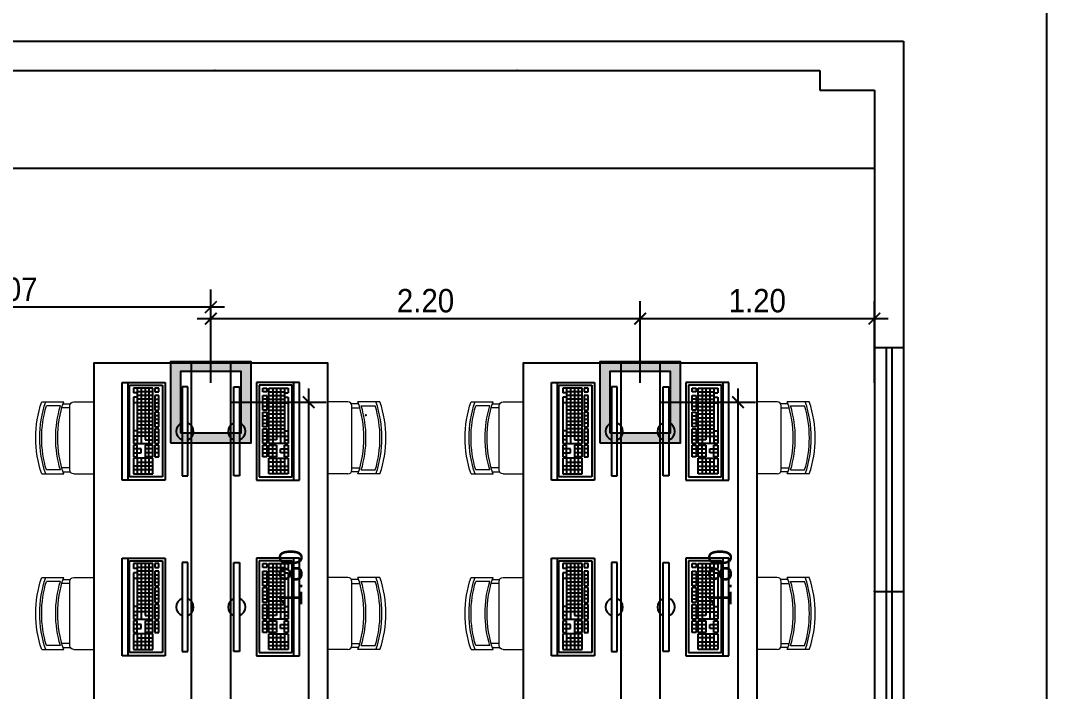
# Model space of a CAD drawing. Header units: millimetres. Extents: x 7034 to 7235, y -465 to -380.
# Drawn here: x 7139.93 to 7145.19, y -426.98 to -423.54 of the extents above; entities that cross this region are included whole.
import ezdxf

# ---------------------------------------------------------------- set-up
doc = ezdxf.new("R2010")
doc.units = ezdxf.units.MM
doc.header["$LTSCALE"] = 0.005
doc.linetypes.add('CONTINUO', pattern=[0])
doc.layers.get('0').update_dxf_attribs({"linetype": 'CONTINUO'})
doc.layers.get('DEFPOINTS').update_dxf_attribs({"linetype": 'CONTINUO', "lineweight": 15})
for name, color, linetype in [('- COTAS', 12, 'Continuous'), ('0-LUMINOTEC-TETO', 170, 'Continuous'), ('ARQ-PEITORIAL', 4, 'Continuous'), ('ARQ_ALVENARIA', 6, 'Continuous'), ('ARQ_ESQUADRIA', 5, 'Continuous')]:
    doc.layers.add(name, color=color, linetype=linetype)
doc.layers.add('0-LAYOUT', color=250, linetype='Continuous', lineweight=25)
doc.styles.add('ARQ', font='arial.ttf', dxfattribs={"width": 0.9})
doc.dimstyles.new('1-50', dxfattribs={"dimtxt": 0.12, "dimasz": 0.06, "dimexe": 0.09, "dimexo": 0.1, "dimgap": 0.03, "dimtad": 1, "dimzin": 0, "dimdsep": 46, "dimtxsty": 'ARQ', "dimblk": 'ARCHTICK', "dimcen": 0, "dimdle": 0.07, "dimclrd": 1, "dimclre": 1, "dimclrt": 7, "dimadec": 0, "dimazin": 0, "dimtm": 1e-09, "dimtfac": 1, "dimtofl": 0, "dimtmove": 2, "dimatfit": 3, "dimldrblk": 'ARCHTICK', "dimfxl": 1, "dimtolj": 1, "dimtzin": 0, "dimlwd": -1, "dimlwe": -1, "dimarcsym": 0})

# ---------------------------------------------------------------- blocks, each defined once
blk = doc.blocks.new('011239')
h = blk.add_hatch(color=256)
h.paths.add_polyline_path([(-20.6, 20.75), (-20.6, -20.75), (20.6, -20.75), (20.6, 20.75)])
h.paths.add_polyline_path([(15.6, 15.75), (15.6, -15.75), (-15.6, -15.75), (-15.6, 15.75)], flags=16)
for points in [[(-20.6, -20.75), (20.6, -20.75), (20.6, 20.75), (-20.6, 20.75)], [(-15.6, -15.75), (15.6, -15.75), (15.6, 15.75), (-15.6, 15.75)]]:
    blk.add_lwpolyline(points, close=True)
blk = doc.blocks.new('vafres')
at = {"lineweight": 13, "ltscale": 0.2}
for p, q in [((2157.847, 914.6481), (2157.847, 914.5352)), ((2158.2163, 914.6481), (2158.2163, 914.5352)), ((2157.8675, 914.5521), (2157.8675, 914.6239)), ((2158.1958, 914.5521), (2158.1958, 914.6239)), ((2157.8573, 914.5386), (2157.8573, 914.5017)), ((2157.8778, 914.5044), (2157.8778, 914.5455)), ((2158.1856, 914.5044), (2158.1856, 914.5448)), ((2158.2061, 914.5386), (2158.2061, 914.5017)), ((2157.847, 914.4839), (2157.847, 914.3813)), ((2158.1958, 914.5044), (2157.8675, 914.5044)), ((2158.2163, 914.4839), (2158.2163, 914.3813))]:
    blk.add_line(p, q, dxfattribs=at)
for centre, radius, start, end in [((2158.0317, 914.1094), 0.5694, 71.0753, 108.9246), ((2158.0317, 914.0889), 0.5694, 71.0753, 108.9246), ((2158.0317, 914.0787), 0.5694, 73.2016, 106.7984), ((2158.0317, 914.0787), 0.5694, 73.2016, 106.7984), ((2158.0317, 913.9966), 0.5694, 71.0753, 108.9246), ((2158.0317, 914.0069), 0.5694, 73.2016, 106.7984), ((2157.8675, 914.4839), 0.0205, 90, 180), ((2158.1958, 914.4839), 0.0205, 360, 90)]:
    blk.add_arc(centre, radius, start, end, dxfattribs=at)
blk = doc.blocks.new('_ArchTick')
at = {"color": 0, "linetype": 'ByBlock', "const_width": 0.15}
blk.add_lwpolyline([(-0.5, -0.5), (0.5, 0.5)], dxfattribs=at)
blk = doc.blocks.new('*D251')
at = {"layer": '- COTAS', "color": 1, "transparency": 16777216}
for p, q in [((7141.4058, -427.3686), (7141.4058, -425.4286)), ((7141.0045, -425.4986), (7141.4958, -425.4986)), ((7141.0045, -427.2986), (7141.4958, -427.2986))]:
    blk.add_line(p, q, dxfattribs=at)
at = {"layer": 'DEFPOINTS', "color": 0, "transparency": 16777216}
for p in [(7140.9045, -425.4986), (7141.4058, -425.4986), (7140.9045, -427.2986)]:
    blk.add_point(p, dxfattribs=at)
at = {"layer": '- COTAS', "color": 1, "transparency": 16777216, "xscale": 0.06, "yscale": 0.06, "zscale": 0.06}
for p, rotation in [((7141.4058, -425.4986), 90), ((7141.4058, -427.2986), 270)]:
    blk.add_blockref('_ArchTick', p, dxfattribs=dict(at, rotation=rotation))
at = {"layer": '- COTAS', "color": 7, "transparency": 16777216, "insert": (7141.3146, -426.3986), "char_height": 0.12, "attachment_point": 5, "rotation": 90, "style": 'ARQ'}
blk.add_mtext('\\A1;1.80', dxfattribs=at)
blk = doc.blocks.new('*D253')
at = {"layer": '- COTAS', "color": 1, "transparency": 16777216}
for p, q in [((7143.6058, -427.3686), (7143.6058, -425.4286)), ((7143.2045, -425.4986), (7143.6958, -425.4986)), ((7143.2045, -427.2986), (7143.6958, -427.2986))]:
    blk.add_line(p, q, dxfattribs=at)
at = {"layer": 'DEFPOINTS', "color": 0, "transparency": 16777216}
for p in [(7143.1045, -425.4986), (7143.6058, -425.4986), (7143.1045, -427.2986)]:
    blk.add_point(p, dxfattribs=at)
at = {"layer": '- COTAS', "color": 1, "transparency": 16777216, "xscale": 0.06, "yscale": 0.06, "zscale": 0.06}
for p, rotation in [((7143.6058, -425.4986), 90), ((7143.6058, -427.2986), 270)]:
    blk.add_blockref('_ArchTick', p, dxfattribs=dict(at, rotation=rotation))
at = {"layer": '- COTAS', "color": 7, "transparency": 16777216, "insert": (7143.5146, -426.3986), "char_height": 0.12, "attachment_point": 5, "rotation": 90, "style": 'ARQ'}
blk.add_mtext('\\A1;1.80', dxfattribs=at)
blk = doc.blocks.new('*D254')
at = {"layer": '- COTAS', "color": 1, "transparency": 16777216}
for p, q in [((7138.8345, -425.34), (7138.8345, -424.9215)), ((7140.9045, -425.3986), (7140.9045, -424.9215)), ((7140.9745, -425.0115), (7138.7645, -425.0115))]:
    blk.add_line(p, q, dxfattribs=at)
at = {"layer": 'DEFPOINTS', "color": 0, "transparency": 16777216}
for p in [(7138.8345, -425.0115), (7138.8345, -425.44), (7140.9045, -425.4986)]:
    blk.add_point(p, dxfattribs=at)
at = {"layer": '- COTAS', "color": 1, "transparency": 16777216, "xscale": 0.06, "yscale": 0.06, "zscale": 0.06, "rotation": 180}
blk.add_blockref('_ArchTick', (7138.8345, -425.0115), dxfattribs=at)
at = {"layer": '- COTAS', "color": 1, "transparency": 16777216, "xscale": 0.06, "yscale": 0.06, "zscale": 0.06}
blk.add_blockref('_ArchTick', (7140.9045, -425.0115), dxfattribs=at)
at = {"layer": '- COTAS', "color": 7, "transparency": 16777216, "insert": (7139.8695, -424.9202), "char_height": 0.12, "attachment_point": 5, "style": 'ARQ'}
blk.add_mtext('\\A1;2.07', dxfattribs=at)
blk = doc.blocks.new('*D255')
at = {"layer": '- COTAS', "color": 1, "transparency": 16777216}
for p, q in [((7140.9045, -425.3986), (7140.9045, -424.9801)), ((7143.1045, -425.3986), (7143.1045, -424.9801)), ((7140.8345, -425.0701), (7143.1745, -425.0701))]:
    blk.add_line(p, q, dxfattribs=at)
at = {"layer": 'DEFPOINTS', "color": 0, "transparency": 16777216}
for p in [(7143.1045, -425.0701), (7140.9045, -425.4986), (7143.1045, -425.4986)]:
    blk.add_point(p, dxfattribs=at)
at = {"layer": '- COTAS', "color": 1, "transparency": 16777216, "xscale": 0.06, "yscale": 0.06, "zscale": 0.06, "rotation": 180}
blk.add_blockref('_ArchTick', (7140.9045, -425.0701), dxfattribs=at)
at = {"layer": '- COTAS', "color": 1, "transparency": 16777216, "xscale": 0.06, "yscale": 0.06, "zscale": 0.06}
blk.add_blockref('_ArchTick', (7143.1045, -425.0701), dxfattribs=at)
at = {"layer": '- COTAS', "color": 7, "transparency": 16777216, "insert": (7142.0045, -424.9788), "char_height": 0.12, "attachment_point": 5, "style": 'ARQ'}
blk.add_mtext('\\A1;2.20', dxfattribs=at)
blk = doc.blocks.new('*D256')
at = {"layer": '- COTAS', "color": 1, "transparency": 16777216}
for p, q in [((7143.1045, -425.3986), (7143.1045, -424.9801)), ((7144.3045, -425.3986), (7144.3045, -424.9801)), ((7143.0345, -425.0701), (7144.3745, -425.0701))]:
    blk.add_line(p, q, dxfattribs=at)
at = {"layer": 'DEFPOINTS', "color": 0, "transparency": 16777216}
for p in [(7144.3045, -425.0701), (7143.1045, -425.4986), (7144.3045, -425.4986)]:
    blk.add_point(p, dxfattribs=at)
at = {"layer": '- COTAS', "color": 1, "transparency": 16777216, "xscale": 0.06, "yscale": 0.06, "zscale": 0.06, "rotation": 180}
blk.add_blockref('_ArchTick', (7143.1045, -425.0701), dxfattribs=at)
at = {"layer": '- COTAS', "color": 1, "transparency": 16777216, "xscale": 0.06, "yscale": 0.06, "zscale": 0.06}
blk.add_blockref('_ArchTick', (7144.3045, -425.0701), dxfattribs=at)
at = {"layer": '- COTAS', "color": 7, "transparency": 16777216, "insert": (7143.7045, -424.9788), "char_height": 0.12, "attachment_point": 5, "style": 'ARQ'}
blk.add_mtext('\\A1;1.20', dxfattribs=at)

msp = doc.modelspace()

# ---------------------------------------------------------------- linework, layer by layer
at = {"layer": '- COTAS'}
for p in [(7140.9245, -423.7986), (7142.4745, -423.7986), (7141.6995, -425.5653)]:
    msp.add_point(p, dxfattribs=at)
msp.add_lwpolyline([(7145.1864, -421.1631), (7145.1864, -436.0131), (7124.1864, -436.0131), (7124.1864, -421.1631)], close=True)
at = {"layer": '0-LAYOUT'}
for p, q in [((7139.3745, -424.2986), (7144.3045, -424.2986)), ((7140.8045, -425.2986), (7140.8045, -429.0986)), ((7141.0045, -425.2986), (7141.0045, -429.0986)), ((7143.0045, -425.2986), (7143.0045, -429.0986)), ((7143.2045, -425.2986), (7143.2045, -429.0986)), ((7140.45, -425.898), (7140.45, -425.398)), ((7140.45, -425.398), (7140.48, -425.398)), ((7140.48, -425.398), (7140.67, -425.398)), ((7140.48, -425.898), (7140.48, -425.398)), ((7140.67, -425.398), (7140.67, -425.898)), ((7141.1389, -425.398), (7141.1389, -425.898)), ((7141.3289, -425.398), (7141.1389, -425.398)), ((7141.3289, -425.898), (7141.3289, -425.398)), ((7141.3589, -425.398), (7141.3289, -425.398)), ((7141.3589, -425.898), (7141.3589, -425.398)), ((7142.65, -425.898), (7142.65, -425.398)), ((7142.65, -425.398), (7142.68, -425.398)), ((7142.68, -425.398), (7142.87, -425.398)), ((7142.68, -425.898), (7142.68, -425.398)), ((7142.87, -425.398), (7142.87, -425.898)), ((7143.3389, -425.398), (7143.3389, -425.898)), ((7143.5289, -425.398), (7143.3389, -425.398)), ((7143.5289, -425.898), (7143.5289, -425.398)), ((7143.5589, -425.398), (7143.5289, -425.398)), ((7143.5589, -425.898), (7143.5589, -425.398)), ((7140.4874, -425.4107), (7140.6574, -425.4107)), ((7140.4874, -425.8807), (7140.4874, -425.4107)), ((7140.5074, -425.4257), (7140.5074, -425.4503)), ((7140.6074, -425.4257), (7140.5074, -425.4257)), ((7140.5274, -425.4503), (7140.5074, -425.4503)), ((7140.5274, -425.4257), (7140.5274, -425.7107)), ((7140.6074, -425.4447), (7140.5274, -425.4447)), ((7140.5474, -425.4257), (7140.5474, -425.7107)), ((7140.5674, -425.4257), (7140.5674, -425.6917)), ((7140.5874, -425.4257), (7140.5874, -425.7107)), ((7140.6074, -425.7107), (7140.6074, -425.4257)), ((7140.6174, -425.4257), (7140.6174, -425.4447)), ((7140.6374, -425.4257), (7140.6174, -425.4257)), ((7140.6174, -425.4447), (7140.6374, -425.4447)), ((7140.6374, -425.4447), (7140.6374, -425.4257)), ((7140.6574, -425.4107), (7140.6574, -425.8807)), ((7140.7572, -425.4204), (7140.7572, -425.8755)), ((7140.7872, -425.4204), (7140.7572, -425.4204)), ((7140.7872, -425.8755), (7140.7872, -425.4204)), ((7141.0217, -425.8755), (7141.0217, -425.4204)), ((7141.0217, -425.4204), (7141.0517, -425.4204)), ((7141.0517, -425.4204), (7141.0517, -425.8755)), ((7141.1515, -425.4107), (7141.1515, -425.8807)), ((7141.3215, -425.4107), (7141.1515, -425.4107)), ((7141.1715, -425.4447), (7141.1715, -425.4257)), ((7141.1715, -425.4257), (7141.1915, -425.4257)), ((7141.1915, -425.4447), (7141.1715, -425.4447)), ((7141.1915, -425.4257), (7141.1915, -425.4447)), ((7141.2015, -425.7107), (7141.2015, -425.4257)), ((7141.2015, -425.4257), (7141.3015, -425.4257)), ((7141.2015, -425.4447), (7141.2815, -425.4447)), ((7141.2215, -425.4257), (7141.2215, -425.7107)), ((7141.2415, -425.4257), (7141.2415, -425.6917)), ((7141.2615, -425.4257), (7141.2615, -425.7107)), ((7141.2815, -425.4257), (7141.2815, -425.7107)), ((7141.2815, -425.4503), (7141.3015, -425.4503)), ((7141.3015, -425.4257), (7141.3015, -425.4503)), ((7141.3215, -425.8807), (7141.3215, -425.4107)), ((7142.6874, -425.4107), (7142.8574, -425.4107)), ((7142.6874, -425.8807), (7142.6874, -425.4107)), ((7142.7074, -425.4257), (7142.7074, -425.4503)), ((7142.8074, -425.4257), (7142.7074, -425.4257)), ((7142.7274, -425.4503), (7142.7074, -425.4503)), ((7142.7274, -425.4257), (7142.7274, -425.7107)), ((7142.8074, -425.4447), (7142.7274, -425.4447)), ((7142.7474, -425.4257), (7142.7474, -425.7107)), ((7142.7674, -425.4257), (7142.7674, -425.6917)), ((7142.7874, -425.4257), (7142.7874, -425.7107)), ((7142.8074, -425.7107), (7142.8074, -425.4257)), ((7142.8174, -425.4257), (7142.8174, -425.4447)), ((7142.8374, -425.4257), (7142.8174, -425.4257)), ((7142.8174, -425.4447), (7142.8374, -425.4447)), ((7142.8374, -425.4447), (7142.8374, -425.4257)), ((7142.8574, -425.4107), (7142.8574, -425.8807)), ((7142.9572, -425.4204), (7142.9572, -425.8755)), ((7142.9872, -425.4204), (7142.9572, -425.4204)), ((7142.9872, -425.8755), (7142.9872, -425.4204)), ((7143.2217, -425.8755), (7143.2217, -425.4204)), ((7143.2217, -425.4204), (7143.2517, -425.4204)), ((7143.2517, -425.4204), (7143.2517, -425.8755)), ((7143.3515, -425.4107), (7143.3515, -425.8807)), ((7143.5215, -425.4107), (7143.3515, -425.4107)), ((7143.3715, -425.4447), (7143.3715, -425.4257)), ((7143.3715, -425.4257), (7143.3915, -425.4257)), ((7143.3915, -425.4447), (7143.3715, -425.4447)), ((7143.3915, -425.4257), (7143.3915, -425.4447)), ((7143.4015, -425.7107), (7143.4015, -425.4257)), ((7143.4015, -425.4257), (7143.5015, -425.4257)), ((7143.4015, -425.4447), (7143.4815, -425.4447)), ((7143.4215, -425.4257), (7143.4215, -425.7107)), ((7143.4415, -425.4257), (7143.4415, -425.6917)), ((7143.4615, -425.4257), (7143.4615, -425.7107)), ((7143.4815, -425.4257), (7143.4815, -425.7107)), ((7143.4815, -425.4503), (7143.5015, -425.4503)), ((7143.5015, -425.4257), (7143.5015, -425.4503)), ((7143.5215, -425.8807), (7143.5215, -425.4107)), ((7140.5274, -425.4727), (7140.5074, -425.4727)), ((7140.5074, -425.4727), (7140.5074, -425.7107)), ((7140.6074, -425.5017), (7140.5074, -425.5017)), ((7140.6074, -425.4637), (7140.5274, -425.4637)), ((7140.6074, -425.4827), (7140.5274, -425.4827)), ((7140.6174, -425.4637), (7140.6174, -425.5397)), ((7140.6374, -425.4637), (7140.6174, -425.4637)), ((7140.6174, -425.4827), (7140.6374, -425.4827)), ((7140.6174, -425.5017), (7140.6374, -425.5017)), ((7140.6374, -425.5397), (7140.6374, -425.4637)), ((7141.1715, -425.5397), (7141.1715, -425.4637)), ((7141.1715, -425.4637), (7141.1915, -425.4637)), ((7141.1915, -425.4827), (7141.1715, -425.4827)), ((7141.1915, -425.5017), (7141.1715, -425.5017)), ((7141.1915, -425.4637), (7141.1915, -425.5397)), ((7141.2015, -425.4637), (7141.2815, -425.4637)), ((7141.2015, -425.4827), (7141.2815, -425.4827)), ((7141.2015, -425.5017), (7141.3015, -425.5017)), ((7141.2815, -425.4727), (7141.3015, -425.4727)), ((7141.3015, -425.4727), (7141.3015, -425.7107)), ((7142.7274, -425.4727), (7142.7074, -425.4727)), ((7142.7074, -425.4727), (7142.7074, -425.7107)), ((7142.8074, -425.5017), (7142.7074, -425.5017)), ((7142.8074, -425.4637), (7142.7274, -425.4637)), ((7142.8074, -425.4827), (7142.7274, -425.4827)), ((7142.8174, -425.4637), (7142.8174, -425.5397)), ((7142.8374, -425.4637), (7142.8174, -425.4637)), ((7142.8174, -425.4827), (7142.8374, -425.4827)), ((7142.8174, -425.5017), (7142.8374, -425.5017)), ((7142.8374, -425.5397), (7142.8374, -425.4637)), ((7143.3715, -425.5397), (7143.3715, -425.4637)), ((7143.3715, -425.4637), (7143.3915, -425.4637)), ((7143.3915, -425.4827), (7143.3715, -425.4827)), ((7143.3915, -425.5017), (7143.3715, -425.5017)), ((7143.3915, -425.4637), (7143.3915, -425.5397)), ((7143.4015, -425.4637), (7143.4815, -425.4637)), ((7143.4015, -425.4827), (7143.4815, -425.4827)), ((7143.4015, -425.5017), (7143.5015, -425.5017)), ((7143.4815, -425.4727), (7143.5015, -425.4727)), ((7143.5015, -425.4727), (7143.5015, -425.7107)), ((7140.6074, -425.5207), (7140.5274, -425.5207)), ((7140.6074, -425.5397), (7140.5274, -425.5397)), ((7140.6074, -425.5587), (7140.5274, -425.5587)), ((7140.6174, -425.5207), (7140.6374, -425.5207)), ((7140.6174, -425.5397), (7140.6374, -425.5397)), ((7140.6174, -425.5488), (7140.6174, -425.6248)), ((7140.6374, -425.5488), (7140.6174, -425.5488)), ((7140.6374, -425.6248), (7140.6374, -425.5488)), ((7141.1915, -425.5207), (7141.1715, -425.5207)), ((7141.1915, -425.5397), (7141.1715, -425.5397)), ((7141.1715, -425.6248), (7141.1715, -425.5488)), ((7141.1715, -425.5488), (7141.1915, -425.5488)), ((7141.1915, -425.5488), (7141.1915, -425.6248)), ((7141.2015, -425.5207), (7141.2815, -425.5207)), ((7141.2015, -425.5397), (7141.2815, -425.5397)), ((7141.2015, -425.5587), (7141.2815, -425.5587)), ((7142.8074, -425.5207), (7142.7274, -425.5207)), ((7142.8074, -425.5397), (7142.7274, -425.5397)), ((7142.8074, -425.5587), (7142.7274, -425.5587)), ((7142.8174, -425.5207), (7142.8374, -425.5207)), ((7142.8174, -425.5397), (7142.8374, -425.5397)), ((7142.8174, -425.5488), (7142.8174, -425.6248)), ((7142.8374, -425.5488), (7142.8174, -425.5488)), ((7142.8374, -425.6248), (7142.8374, -425.5488)), ((7143.3915, -425.5207), (7143.3715, -425.5207)), ((7143.3915, -425.5397), (7143.3715, -425.5397)), ((7143.3715, -425.6248), (7143.3715, -425.5488)), ((7143.3715, -425.5488), (7143.3915, -425.5488)), ((7143.3915, -425.5488), (7143.3915, -425.6248)), ((7143.4015, -425.5207), (7143.4815, -425.5207)), ((7143.4015, -425.5397), (7143.4815, -425.5397)), ((7143.4015, -425.5587), (7143.4815, -425.5587)), ((7140.6074, -425.5777), (7140.5274, -425.5777)), ((7140.6074, -425.5967), (7140.5274, -425.5967)), ((7140.6074, -425.6157), (7140.5274, -425.6157)), ((7140.6374, -425.5678), (7140.6174, -425.5678)), ((7140.6374, -425.5868), (7140.6174, -425.5868)), ((7140.6374, -425.6058), (7140.6174, -425.6058)), ((7141.1715, -425.5678), (7141.1915, -425.5678)), ((7141.1715, -425.5868), (7141.1915, -425.5868)), ((7141.1715, -425.6058), (7141.1915, -425.6058)), ((7141.2015, -425.5777), (7141.2815, -425.5777)), ((7141.2015, -425.5967), (7141.2815, -425.5967)), ((7141.2015, -425.6157), (7141.2815, -425.6157)), ((7142.8074, -425.5777), (7142.7274, -425.5777)), ((7142.8074, -425.5967), (7142.7274, -425.5967)), ((7142.8074, -425.6157), (7142.7274, -425.6157)), ((7142.8374, -425.5678), (7142.8174, -425.5678)), ((7142.8374, -425.5868), (7142.8174, -425.5868)), ((7142.8374, -425.6058), (7142.8174, -425.6058)), ((7143.3715, -425.5678), (7143.3915, -425.5678)), ((7143.3715, -425.5868), (7143.3915, -425.5868)), ((7143.3715, -425.6058), (7143.3915, -425.6058)), ((7143.4015, -425.5777), (7143.4815, -425.5777)), ((7143.4015, -425.5967), (7143.4815, -425.5967)), ((7143.4015, -425.6157), (7143.4815, -425.6157)), ((7140.5274, -425.6457), (7140.5074, -425.6457)), ((7140.6074, -425.6347), (7140.5274, -425.6347)), ((7140.6074, -425.6537), (7140.5274, -425.6537)), ((7140.6174, -425.6248), (7140.6374, -425.6248)), ((7140.6174, -425.6347), (7140.6174, -425.7107)), ((7140.6374, -425.6347), (7140.6174, -425.6347)), ((7140.6374, -425.6537), (7140.6174, -425.6537)), ((7140.6374, -425.7107), (7140.6374, -425.6347)), ((7141.1915, -425.6248), (7141.1715, -425.6248)), ((7141.1715, -425.7107), (7141.1715, -425.6347)), ((7141.1715, -425.6347), (7141.1915, -425.6347)), ((7141.1715, -425.6537), (7141.1915, -425.6537)), ((7141.1915, -425.6347), (7141.1915, -425.7107)), ((7141.2015, -425.6347), (7141.2815, -425.6347)), ((7141.2015, -425.6537), (7141.2815, -425.6537)), ((7141.2815, -425.6457), (7141.3015, -425.6457)), ((7142.7274, -425.6457), (7142.7074, -425.6457)), ((7142.8074, -425.6347), (7142.7274, -425.6347)), ((7142.8074, -425.6537), (7142.7274, -425.6537)), ((7142.8174, -425.6248), (7142.8374, -425.6248)), ((7142.8174, -425.6347), (7142.8174, -425.7107)), ((7142.8374, -425.6347), (7142.8174, -425.6347)), ((7142.8374, -425.6537), (7142.8174, -425.6537)), ((7142.8374, -425.7107), (7142.8374, -425.6347)), ((7143.3915, -425.6248), (7143.3715, -425.6248)), ((7143.3715, -425.7107), (7143.3715, -425.6347)), ((7143.3715, -425.6347), (7143.3915, -425.6347)), ((7143.3715, -425.6537), (7143.3915, -425.6537)), ((7143.3915, -425.6347), (7143.3915, -425.7107)), ((7143.4015, -425.6347), (7143.4815, -425.6347)), ((7143.4015, -425.6537), (7143.4815, -425.6537)), ((7143.4815, -425.6457), (7143.5015, -425.6457)), ((7140.6074, -425.6727), (7140.5074, -425.6727)), ((7140.5274, -425.6917), (7140.5074, -425.6917)), ((7140.5074, -425.7107), (7140.6074, -425.7107)), ((7140.5074, -425.7182), (7140.5074, -425.7782)), ((7140.5274, -425.7182), (7140.5074, -425.7182)), ((7140.5274, -425.7782), (7140.5274, -425.7182)), ((7140.5674, -425.6917), (7140.6074, -425.6917)), ((7140.5674, -425.7182), (7140.5674, -425.7782)), ((7140.6074, -425.7182), (7140.5674, -425.7182)), ((7140.5874, -425.7782), (7140.5874, -425.7182)), ((7140.6074, -425.7782), (7140.6074, -425.7182)), ((7140.6174, -425.6727), (7140.6374, -425.6727)), ((7140.6174, -425.6917), (7140.6374, -425.6917)), ((7140.6174, -425.7107), (7140.6374, -425.7107)), ((7140.6174, -425.7182), (7140.6174, -425.7782)), ((7140.6374, -425.7182), (7140.6174, -425.7182)), ((7140.6374, -425.7782), (7140.6374, -425.7182)), ((7141.1915, -425.6727), (7141.1715, -425.6727)), ((7141.1915, -425.6917), (7141.1715, -425.6917)), ((7141.1915, -425.7107), (7141.1715, -425.7107)), ((7141.1715, -425.7782), (7141.1715, -425.7182)), ((7141.1715, -425.7182), (7141.1915, -425.7182)), ((7141.1915, -425.7182), (7141.1915, -425.7782)), ((7141.2015, -425.6727), (7141.3015, -425.6727)), ((7141.2415, -425.6917), (7141.2015, -425.6917)), ((7141.3015, -425.7107), (7141.2015, -425.7107)), ((7141.2015, -425.7782), (7141.2015, -425.7182)), ((7141.2015, -425.7182), (7141.2415, -425.7182)), ((7141.2215, -425.7782), (7141.2215, -425.7182)), ((7141.2415, -425.7182), (7141.2415, -425.7782)), ((7141.2815, -425.6917), (7141.3015, -425.6917)), ((7141.2815, -425.7182), (7141.3015, -425.7182)), ((7141.2815, -425.7782), (7141.2815, -425.7182)), ((7141.3015, -425.7182), (7141.3015, -425.7782)), ((7142.8074, -425.6727), (7142.7074, -425.6727)), ((7142.7274, -425.6917), (7142.7074, -425.6917)), ((7142.7074, -425.7107), (7142.8074, -425.7107)), ((7142.7074, -425.7182), (7142.7074, -425.7782)), ((7142.7274, -425.7182), (7142.7074, -425.7182)), ((7142.7274, -425.7782), (7142.7274, -425.7182)), ((7142.7674, -425.6917), (7142.8074, -425.6917)), ((7142.7674, -425.7182), (7142.7674, -425.7782)), ((7142.8074, -425.7182), (7142.7674, -425.7182)), ((7142.7874, -425.7782), (7142.7874, -425.7182)), ((7142.8074, -425.7782), (7142.8074, -425.7182)), ((7142.8174, -425.6727), (7142.8374, -425.6727)), ((7142.8174, -425.6917), (7142.8374, -425.6917)), ((7142.8174, -425.7107), (7142.8374, -425.7107)), ((7142.8174, -425.7182), (7142.8174, -425.7782)), ((7142.8374, -425.7182), (7142.8174, -425.7182)), ((7142.8374, -425.7782), (7142.8374, -425.7182)), ((7143.3915, -425.6727), (7143.3715, -425.6727)), ((7143.3915, -425.6917), (7143.3715, -425.6917)), ((7143.3915, -425.7107), (7143.3715, -425.7107)), ((7143.3715, -425.7782), (7143.3715, -425.7182)), ((7143.3715, -425.7182), (7143.3915, -425.7182)), ((7143.3915, -425.7182), (7143.3915, -425.7782)), ((7143.4015, -425.6727), (7143.5015, -425.6727)), ((7143.4415, -425.6917), (7143.4015, -425.6917)), ((7143.5015, -425.7107), (7143.4015, -425.7107)), ((7143.4015, -425.7782), (7143.4015, -425.7182)), ((7143.4015, -425.7182), (7143.4415, -425.7182)), ((7143.4215, -425.7782), (7143.4215, -425.7182)), ((7143.4415, -425.7182), (7143.4415, -425.7782)), ((7143.4815, -425.6917), (7143.5015, -425.6917)), ((7143.4815, -425.7182), (7143.5015, -425.7182)), ((7143.4815, -425.7782), (7143.4815, -425.7182)), ((7143.5015, -425.7182), (7143.5015, -425.7782)), ((7140.5474, -425.7382), (7140.5074, -425.7382)), ((7140.5074, -425.7582), (7140.5474, -425.7582)), ((7140.5474, -425.7582), (7140.5474, -425.7382)), ((7140.6074, -425.7382), (7140.5674, -425.7382)), ((7140.6074, -425.7582), (7140.5674, -425.7582)), ((7140.6374, -425.7382), (7140.6174, -425.7382)), ((7140.6374, -425.7582), (7140.6174, -425.7582)), ((7141.1715, -425.7382), (7141.1915, -425.7382)), ((7141.1715, -425.7582), (7141.1915, -425.7582)), ((7141.2015, -425.7382), (7141.2415, -425.7382)), ((7141.2015, -425.7582), (7141.2415, -425.7582)), ((7141.2615, -425.7582), (7141.2615, -425.7382)), ((7141.2615, -425.7382), (7141.3015, -425.7382)), ((7141.3015, -425.7582), (7141.2615, -425.7582)), ((7142.7474, -425.7382), (7142.7074, -425.7382)), ((7142.7074, -425.7582), (7142.7474, -425.7582)), ((7142.7474, -425.7582), (7142.7474, -425.7382)), ((7142.8074, -425.7382), (7142.7674, -425.7382)), ((7142.8074, -425.7582), (7142.7674, -425.7582)), ((7142.8374, -425.7382), (7142.8174, -425.7382)), ((7142.8374, -425.7582), (7142.8174, -425.7582)), ((7143.3715, -425.7382), (7143.3915, -425.7382)), ((7143.3715, -425.7582), (7143.3915, -425.7582)), ((7143.4015, -425.7382), (7143.4415, -425.7382)), ((7143.4015, -425.7582), (7143.4415, -425.7582)), ((7143.4615, -425.7582), (7143.4615, -425.7382)), ((7143.4615, -425.7382), (7143.5015, -425.7382)), ((7143.5015, -425.7582), (7143.4615, -425.7582)), ((7140.5074, -425.7782), (7140.5274, -425.7782)), ((7140.5074, -425.7857), (7140.5074, -425.8657)), ((7140.6074, -425.7857), (7140.5074, -425.7857)), ((7140.6074, -425.8257), (7140.5074, -425.8257)), ((7140.5274, -425.7857), (7140.5274, -425.8657)), ((7140.5274, -425.8057), (7140.6074, -425.8057)), ((7140.5474, -425.7857), (7140.5474, -425.8657)), ((7140.5674, -425.7782), (7140.6074, -425.7782)), ((7140.6074, -425.7782), (7140.5674, -425.7782)), ((7140.5674, -425.7857), (7140.5674, -425.8657)), ((7140.5874, -425.7857), (7140.5874, -425.8657)), ((7140.6074, -425.8657), (7140.6074, -425.7857)), ((7140.6174, -425.7782), (7140.6374, -425.7782)), ((7141.1915, -425.7782), (7141.1715, -425.7782)), ((7141.2415, -425.7782), (7141.2015, -425.7782)), ((7141.2015, -425.7782), (7141.2415, -425.7782)), ((7141.2015, -425.8657), (7141.2015, -425.7857)), ((7141.2015, -425.7857), (7141.3015, -425.7857)), ((7141.2815, -425.8057), (7141.2015, -425.8057)), ((7141.2015, -425.8257), (7141.3015, -425.8257)), ((7141.2215, -425.7857), (7141.2215, -425.8657)), ((7141.2415, -425.7857), (7141.2415, -425.8657)), ((7141.2615, -425.7857), (7141.2615, -425.8657)), ((7141.3015, -425.7782), (7141.2815, -425.7782)), ((7141.2815, -425.7857), (7141.2815, -425.8657)), ((7141.3015, -425.7857), (7141.3015, -425.8657)), ((7142.7074, -425.7782), (7142.7274, -425.7782)), ((7142.7074, -425.7857), (7142.7074, -425.8657)), ((7142.8074, -425.7857), (7142.7074, -425.7857)), ((7142.8074, -425.8257), (7142.7074, -425.8257)), ((7142.7274, -425.7857), (7142.7274, -425.8657)), ((7142.7274, -425.8057), (7142.8074, -425.8057)), ((7142.7474, -425.7857), (7142.7474, -425.8657)), ((7142.7674, -425.7782), (7142.8074, -425.7782)), ((7142.8074, -425.7782), (7142.7674, -425.7782)), ((7142.7674, -425.7857), (7142.7674, -425.8657)), ((7142.7874, -425.7857), (7142.7874, -425.8657)), ((7142.8074, -425.8657), (7142.8074, -425.7857)), ((7142.8174, -425.7782), (7142.8374, -425.7782)), ((7143.3915, -425.7782), (7143.3715, -425.7782)), ((7143.4415, -425.7782), (7143.4015, -425.7782)), ((7143.4015, -425.7782), (7143.4415, -425.7782)), ((7143.4015, -425.8657), (7143.4015, -425.7857)), ((7143.4015, -425.7857), (7143.5015, -425.7857)), ((7143.4815, -425.8057), (7143.4015, -425.8057)), ((7143.4015, -425.8257), (7143.5015, -425.8257)), ((7143.4215, -425.7857), (7143.4215, -425.8657)), ((7143.4415, -425.7857), (7143.4415, -425.8657)), ((7143.4615, -425.7857), (7143.4615, -425.8657)), ((7143.5015, -425.7782), (7143.4815, -425.7782)), ((7143.4815, -425.7857), (7143.4815, -425.8657)), ((7143.5015, -425.7857), (7143.5015, -425.8657)), ((7140.6074, -425.8457), (7140.5074, -425.8457)), ((7140.5074, -425.8657), (7140.6074, -425.8657)), ((7140.7572, -425.8755), (7140.7872, -425.8755)), ((7141.0517, -425.8755), (7141.0217, -425.8755)), ((7141.2015, -425.8457), (7141.3015, -425.8457)), ((7141.3015, -425.8657), (7141.2015, -425.8657)), ((7142.8074, -425.8457), (7142.7074, -425.8457)), ((7142.7074, -425.8657), (7142.8074, -425.8657)), ((7142.9572, -425.8755), (7142.9872, -425.8755)), ((7143.2517, -425.8755), (7143.2217, -425.8755)), ((7143.4015, -425.8457), (7143.5015, -425.8457)), ((7143.5015, -425.8657), (7143.4015, -425.8657)), ((7140.48, -425.898), (7140.45, -425.898)), ((7140.67, -425.898), (7140.48, -425.898)), ((7140.6574, -425.8807), (7140.4874, -425.8807)), ((7141.1389, -425.898), (7141.3289, -425.898)), ((7141.1515, -425.8807), (7141.3215, -425.8807)), ((7141.3289, -425.898), (7141.3589, -425.898)), ((7142.68, -425.898), (7142.65, -425.898)), ((7142.87, -425.898), (7142.68, -425.898)), ((7142.8574, -425.8807), (7142.6874, -425.8807)), ((7143.3389, -425.898), (7143.5289, -425.898)), ((7143.3515, -425.8807), (7143.5215, -425.8807)), ((7143.5289, -425.898), (7143.5589, -425.898)), ((7140.45, -426.798), (7140.45, -426.298)), ((7140.45, -426.298), (7140.48, -426.298)), ((7140.48, -426.298), (7140.67, -426.298)), ((7140.48, -426.798), (7140.48, -426.298)), ((7140.67, -426.298), (7140.67, -426.798)), ((7141.1389, -426.298), (7141.1389, -426.798)), ((7141.3289, -426.298), (7141.1389, -426.298)), ((7141.3289, -426.798), (7141.3289, -426.298)), ((7141.3589, -426.298), (7141.3289, -426.298)), ((7141.3589, -426.798), (7141.3589, -426.298)), ((7142.65, -426.798), (7142.65, -426.298)), ((7142.65, -426.298), (7142.68, -426.298)), ((7142.68, -426.298), (7142.87, -426.298)), ((7142.68, -426.798), (7142.68, -426.298)), ((7142.87, -426.298), (7142.87, -426.798)), ((7143.3389, -426.298), (7143.3389, -426.798)), ((7143.5289, -426.298), (7143.3389, -426.298)), ((7143.5289, -426.798), (7143.5289, -426.298)), ((7143.5589, -426.298), (7143.5289, -426.298)), ((7143.5589, -426.798), (7143.5589, -426.298)), ((7140.4874, -426.3107), (7140.6574, -426.3107)), ((7140.4874, -426.7807), (7140.4874, -426.3107)), ((7140.5074, -426.3257), (7140.5074, -426.3503)), ((7140.6074, -426.3257), (7140.5074, -426.3257)), ((7140.5274, -426.3503), (7140.5074, -426.3503)), ((7140.5274, -426.3257), (7140.5274, -426.6107)), ((7140.6074, -426.3447), (7140.5274, -426.3447)), ((7140.5474, -426.3257), (7140.5474, -426.6107)), ((7140.5674, -426.3257), (7140.5674, -426.5917)), ((7140.5874, -426.3257), (7140.5874, -426.6107)), ((7140.6074, -426.6107), (7140.6074, -426.3257)), ((7140.6174, -426.3257), (7140.6174, -426.3447)), ((7140.6374, -426.3257), (7140.6174, -426.3257)), ((7140.6174, -426.3447), (7140.6374, -426.3447)), ((7140.6374, -426.3447), (7140.6374, -426.3257)), ((7140.6574, -426.3107), (7140.6574, -426.7807)), ((7140.7572, -426.3204), (7140.7572, -426.7755)), ((7140.7872, -426.3204), (7140.7572, -426.3204)), ((7140.7872, -426.7755), (7140.7872, -426.3204)), ((7141.0217, -426.7755), (7141.0217, -426.3204)), ((7141.0217, -426.3204), (7141.0517, -426.3204)), ((7141.0517, -426.3204), (7141.0517, -426.7755)), ((7141.1515, -426.3107), (7141.1515, -426.7807)), ((7141.3215, -426.3107), (7141.1515, -426.3107)), ((7141.1715, -426.3447), (7141.1715, -426.3257)), ((7141.1715, -426.3257), (7141.1915, -426.3257)), ((7141.1915, -426.3447), (7141.1715, -426.3447)), ((7141.1915, -426.3257), (7141.1915, -426.3447)), ((7141.2015, -426.6107), (7141.2015, -426.3257)), ((7141.2015, -426.3257), (7141.3015, -426.3257)), ((7141.2015, -426.3447), (7141.2815, -426.3447)), ((7141.2215, -426.3257), (7141.2215, -426.6107)), ((7141.2415, -426.3257), (7141.2415, -426.5917)), ((7141.2615, -426.3257), (7141.2615, -426.6107)), ((7141.2815, -426.3257), (7141.2815, -426.6107)), ((7141.2815, -426.3503), (7141.3015, -426.3503)), ((7141.3015, -426.3257), (7141.3015, -426.3503)), ((7141.3215, -426.7807), (7141.3215, -426.3107)), ((7142.6874, -426.3107), (7142.8574, -426.3107)), ((7142.6874, -426.7807), (7142.6874, -426.3107)), ((7142.7074, -426.3257), (7142.7074, -426.3503)), ((7142.8074, -426.3257), (7142.7074, -426.3257)), ((7142.7274, -426.3503), (7142.7074, -426.3503)), ((7142.7274, -426.3257), (7142.7274, -426.6107)), ((7142.8074, -426.3447), (7142.7274, -426.3447)), ((7142.7474, -426.3257), (7142.7474, -426.6107)), ((7142.7674, -426.3257), (7142.7674, -426.5917)), ((7142.7874, -426.3257), (7142.7874, -426.6107)), ((7142.8074, -426.6107), (7142.8074, -426.3257)), ((7142.8174, -426.3257), (7142.8174, -426.3447)), ((7142.8374, -426.3257), (7142.8174, -426.3257)), ((7142.8174, -426.3447), (7142.8374, -426.3447)), ((7142.8374, -426.3447), (7142.8374, -426.3257)), ((7142.8574, -426.3107), (7142.8574, -426.7807)), ((7142.9572, -426.3204), (7142.9572, -426.7755)), ((7142.9872, -426.3204), (7142.9572, -426.3204)), ((7142.9872, -426.7755), (7142.9872, -426.3204)), ((7143.2217, -426.7755), (7143.2217, -426.3204)), ((7143.2217, -426.3204), (7143.2517, -426.3204)), ((7143.2517, -426.3204), (7143.2517, -426.7755)), ((7143.3515, -426.3107), (7143.3515, -426.7807)), ((7143.5215, -426.3107), (7143.3515, -426.3107)), ((7143.3715, -426.3447), (7143.3715, -426.3257)), ((7143.3715, -426.3257), (7143.3915, -426.3257)), ((7143.3915, -426.3447), (7143.3715, -426.3447)), ((7143.3915, -426.3257), (7143.3915, -426.3447)), ((7143.4015, -426.6107), (7143.4015, -426.3257)), ((7143.4015, -426.3257), (7143.5015, -426.3257)), ((7143.4015, -426.3447), (7143.4815, -426.3447)), ((7143.4215, -426.3257), (7143.4215, -426.6107)), ((7143.4415, -426.3257), (7143.4415, -426.5917)), ((7143.4615, -426.3257), (7143.4615, -426.6107)), ((7143.4815, -426.3257), (7143.4815, -426.6107)), ((7143.4815, -426.3503), (7143.5015, -426.3503)), ((7143.5015, -426.3257), (7143.5015, -426.3503)), ((7143.5215, -426.7807), (7143.5215, -426.3107)), ((7140.5274, -426.3727), (7140.5074, -426.3727)), ((7140.5074, -426.3727), (7140.5074, -426.6107)), ((7140.6074, -426.4017), (7140.5074, -426.4017)), ((7140.6074, -426.3637), (7140.5274, -426.3637)), ((7140.6074, -426.3827), (7140.5274, -426.3827)), ((7140.6174, -426.3637), (7140.6174, -426.4397)), ((7140.6374, -426.3637), (7140.6174, -426.3637)), ((7140.6174, -426.3827), (7140.6374, -426.3827)), ((7140.6174, -426.4017), (7140.6374, -426.4017)), ((7140.6374, -426.4397), (7140.6374, -426.3637)), ((7141.1715, -426.4397), (7141.1715, -426.3637)), ((7141.1715, -426.3637), (7141.1915, -426.3637)), ((7141.1915, -426.3827), (7141.1715, -426.3827)), ((7141.1915, -426.4017), (7141.1715, -426.4017)), ((7141.1915, -426.3637), (7141.1915, -426.4397)), ((7141.2015, -426.3637), (7141.2815, -426.3637)), ((7141.2015, -426.3827), (7141.2815, -426.3827)), ((7141.2015, -426.4017), (7141.3015, -426.4017)), ((7141.2815, -426.3727), (7141.3015, -426.3727)), ((7141.3015, -426.3727), (7141.3015, -426.6107)), ((7142.7274, -426.3727), (7142.7074, -426.3727)), ((7142.7074, -426.3727), (7142.7074, -426.6107)), ((7142.8074, -426.4017), (7142.7074, -426.4017)), ((7142.8074, -426.3637), (7142.7274, -426.3637)), ((7142.8074, -426.3827), (7142.7274, -426.3827)), ((7142.8174, -426.3637), (7142.8174, -426.4397)), ((7142.8374, -426.3637), (7142.8174, -426.3637)), ((7142.8174, -426.3827), (7142.8374, -426.3827)), ((7142.8174, -426.4017), (7142.8374, -426.4017)), ((7142.8374, -426.4397), (7142.8374, -426.3637)), ((7143.3715, -426.4397), (7143.3715, -426.3637)), ((7143.3715, -426.3637), (7143.3915, -426.3637)), ((7143.3915, -426.3827), (7143.3715, -426.3827)), ((7143.3915, -426.4017), (7143.3715, -426.4017)), ((7143.3915, -426.3637), (7143.3915, -426.4397)), ((7143.4015, -426.3637), (7143.4815, -426.3637)), ((7143.4015, -426.3827), (7143.4815, -426.3827)), ((7143.4015, -426.4017), (7143.5015, -426.4017)), ((7143.4815, -426.3727), (7143.5015, -426.3727)), ((7143.5015, -426.3727), (7143.5015, -426.6107)), ((7140.6074, -426.4207), (7140.5274, -426.4207)), ((7140.6074, -426.4397), (7140.5274, -426.4397)), ((7140.6174, -426.4207), (7140.6374, -426.4207)), ((7140.6174, -426.4397), (7140.6374, -426.4397)), ((7140.6174, -426.4488), (7140.6174, -426.5248)), ((7140.6374, -426.4488), (7140.6174, -426.4488)), ((7140.6374, -426.5248), (7140.6374, -426.4488)), ((7141.1915, -426.4207), (7141.1715, -426.4207)), ((7141.1915, -426.4397), (7141.1715, -426.4397)), ((7141.1715, -426.5248), (7141.1715, -426.4488)), ((7141.1715, -426.4488), (7141.1915, -426.4488)), ((7141.1915, -426.4488), (7141.1915, -426.5248)), ((7141.2015, -426.4207), (7141.2815, -426.4207)), ((7141.2015, -426.4397), (7141.2815, -426.4397)), ((7142.8074, -426.4207), (7142.7274, -426.4207)), ((7142.8074, -426.4397), (7142.7274, -426.4397)), ((7142.8174, -426.4207), (7142.8374, -426.4207)), ((7142.8174, -426.4397), (7142.8374, -426.4397)), ((7142.8174, -426.4488), (7142.8174, -426.5248)), ((7142.8374, -426.4488), (7142.8174, -426.4488)), ((7142.8374, -426.5248), (7142.8374, -426.4488)), ((7143.3915, -426.4207), (7143.3715, -426.4207)), ((7143.3915, -426.4397), (7143.3715, -426.4397)), ((7143.3715, -426.5248), (7143.3715, -426.4488)), ((7143.3715, -426.4488), (7143.3915, -426.4488)), ((7143.3915, -426.4488), (7143.3915, -426.5248)), ((7143.4015, -426.4207), (7143.4815, -426.4207)), ((7143.4015, -426.4397), (7143.4815, -426.4397)), ((7140.6074, -426.4587), (7140.5274, -426.4587)), ((7140.6074, -426.4777), (7140.5274, -426.4777)), ((7140.6074, -426.4967), (7140.5274, -426.4967)), ((7140.6374, -426.4678), (7140.6174, -426.4678)), ((7140.6374, -426.4868), (7140.6174, -426.4868)), ((7140.6374, -426.5058), (7140.6174, -426.5058)), ((7141.1715, -426.4678), (7141.1915, -426.4678)), ((7141.1715, -426.4868), (7141.1915, -426.4868)), ((7141.1715, -426.5058), (7141.1915, -426.5058)), ((7141.2015, -426.4587), (7141.2815, -426.4587)), ((7141.2015, -426.4777), (7141.2815, -426.4777)), ((7141.2015, -426.4967), (7141.2815, -426.4967)), ((7142.8074, -426.4587), (7142.7274, -426.4587)), ((7142.8074, -426.4777), (7142.7274, -426.4777)), ((7142.8074, -426.4967), (7142.7274, -426.4967)), ((7142.8374, -426.4678), (7142.8174, -426.4678)), ((7142.8374, -426.4868), (7142.8174, -426.4868)), ((7142.8374, -426.5058), (7142.8174, -426.5058)), ((7143.3715, -426.4678), (7143.3915, -426.4678)), ((7143.3715, -426.4868), (7143.3915, -426.4868)), ((7143.3715, -426.5058), (7143.3915, -426.5058)), ((7143.4015, -426.4587), (7143.4815, -426.4587)), ((7143.4015, -426.4777), (7143.4815, -426.4777)), ((7143.4015, -426.4967), (7143.4815, -426.4967)), ((7140.5274, -426.5457), (7140.5074, -426.5457)), ((7140.6074, -426.5157), (7140.5274, -426.5157)), ((7140.6074, -426.5347), (7140.5274, -426.5347)), ((7140.6074, -426.5537), (7140.5274, -426.5537)), ((7140.6174, -426.5248), (7140.6374, -426.5248)), ((7140.6174, -426.5347), (7140.6174, -426.6107)), ((7140.6374, -426.5347), (7140.6174, -426.5347)), ((7140.6374, -426.5537), (7140.6174, -426.5537)), ((7140.6374, -426.6107), (7140.6374, -426.5347)), ((7141.1915, -426.5248), (7141.1715, -426.5248)), ((7141.1715, -426.6107), (7141.1715, -426.5347)), ((7141.1715, -426.5347), (7141.1915, -426.5347)), ((7141.1715, -426.5537), (7141.1915, -426.5537)), ((7141.1915, -426.5347), (7141.1915, -426.6107)), ((7141.2015, -426.5157), (7141.2815, -426.5157)), ((7141.2015, -426.5347), (7141.2815, -426.5347)), ((7141.2015, -426.5537), (7141.2815, -426.5537)), ((7141.2815, -426.5457), (7141.3015, -426.5457)), ((7142.7274, -426.5457), (7142.7074, -426.5457)), ((7142.8074, -426.5157), (7142.7274, -426.5157)), ((7142.8074, -426.5347), (7142.7274, -426.5347)), ((7142.8074, -426.5537), (7142.7274, -426.5537)), ((7142.8174, -426.5248), (7142.8374, -426.5248)), ((7142.8174, -426.5347), (7142.8174, -426.6107)), ((7142.8374, -426.5347), (7142.8174, -426.5347)), ((7142.8374, -426.5537), (7142.8174, -426.5537)), ((7142.8374, -426.6107), (7142.8374, -426.5347)), ((7143.3915, -426.5248), (7143.3715, -426.5248)), ((7143.3715, -426.6107), (7143.3715, -426.5347)), ((7143.3715, -426.5347), (7143.3915, -426.5347)), ((7143.3715, -426.5537), (7143.3915, -426.5537)), ((7143.3915, -426.5347), (7143.3915, -426.6107)), ((7143.4015, -426.5157), (7143.4815, -426.5157)), ((7143.4015, -426.5347), (7143.4815, -426.5347)), ((7143.4015, -426.5537), (7143.4815, -426.5537)), ((7143.4815, -426.5457), (7143.5015, -426.5457)), ((7140.6074, -426.5727), (7140.5074, -426.5727)), ((7140.5274, -426.5917), (7140.5074, -426.5917)), ((7140.5074, -426.6107), (7140.6074, -426.6107)), ((7140.5674, -426.5917), (7140.6074, -426.5917)), ((7140.6174, -426.5727), (7140.6374, -426.5727)), ((7140.6174, -426.5917), (7140.6374, -426.5917)), ((7140.6174, -426.6107), (7140.6374, -426.6107)), ((7141.1915, -426.5727), (7141.1715, -426.5727)), ((7141.1915, -426.5917), (7141.1715, -426.5917)), ((7141.1915, -426.6107), (7141.1715, -426.6107)), ((7141.2015, -426.5727), (7141.3015, -426.5727)), ((7141.2415, -426.5917), (7141.2015, -426.5917)), ((7141.3015, -426.6107), (7141.2015, -426.6107)), ((7141.2815, -426.5917), (7141.3015, -426.5917)), ((7142.8074, -426.5727), (7142.7074, -426.5727)), ((7142.7274, -426.5917), (7142.7074, -426.5917)), ((7142.7074, -426.6107), (7142.8074, -426.6107)), ((7142.7674, -426.5917), (7142.8074, -426.5917)), ((7142.8174, -426.5727), (7142.8374, -426.5727)), ((7142.8174, -426.5917), (7142.8374, -426.5917)), ((7142.8174, -426.6107), (7142.8374, -426.6107)), ((7143.3915, -426.5727), (7143.3715, -426.5727)), ((7143.3915, -426.5917), (7143.3715, -426.5917)), ((7143.3915, -426.6107), (7143.3715, -426.6107)), ((7143.4015, -426.5727), (7143.5015, -426.5727)), ((7143.4415, -426.5917), (7143.4015, -426.5917)), ((7143.5015, -426.6107), (7143.4015, -426.6107)), ((7143.4815, -426.5917), (7143.5015, -426.5917)), ((7140.5074, -426.6182), (7140.5074, -426.6782)), ((7140.5274, -426.6182), (7140.5074, -426.6182)), ((7140.5474, -426.6382), (7140.5074, -426.6382)), ((7140.5074, -426.6582), (7140.5474, -426.6582)), ((7140.5274, -426.6782), (7140.5274, -426.6182)), ((7140.5474, -426.6582), (7140.5474, -426.6382)), ((7140.5674, -426.6182), (7140.5674, -426.6782)), ((7140.6074, -426.6182), (7140.5674, -426.6182)), ((7140.6074, -426.6382), (7140.5674, -426.6382)), ((7140.6074, -426.6582), (7140.5674, -426.6582)), ((7140.5874, -426.6782), (7140.5874, -426.6182)), ((7140.6074, -426.6782), (7140.6074, -426.6182)), ((7140.6174, -426.6182), (7140.6174, -426.6782)), ((7140.6374, -426.6182), (7140.6174, -426.6182)), ((7140.6374, -426.6382), (7140.6174, -426.6382)), ((7140.6374, -426.6582), (7140.6174, -426.6582)), ((7140.6374, -426.6782), (7140.6374, -426.6182)), ((7141.1715, -426.6782), (7141.1715, -426.6182)), ((7141.1715, -426.6182), (7141.1915, -426.6182)), ((7141.1715, -426.6382), (7141.1915, -426.6382)), ((7141.1715, -426.6582), (7141.1915, -426.6582)), ((7141.1915, -426.6182), (7141.1915, -426.6782)), ((7141.2015, -426.6782), (7141.2015, -426.6182)), ((7141.2015, -426.6182), (7141.2415, -426.6182)), ((7141.2015, -426.6382), (7141.2415, -426.6382)), ((7141.2015, -426.6582), (7141.2415, -426.6582)), ((7141.2215, -426.6782), (7141.2215, -426.6182)), ((7141.2415, -426.6182), (7141.2415, -426.6782)), ((7141.2615, -426.6582), (7141.2615, -426.6382)), ((7141.2615, -426.6382), (7141.3015, -426.6382)), ((7141.3015, -426.6582), (7141.2615, -426.6582)), ((7141.2815, -426.6182), (7141.3015, -426.6182)), ((7141.2815, -426.6782), (7141.2815, -426.6182)), ((7141.3015, -426.6182), (7141.3015, -426.6782)), ((7142.7074, -426.6182), (7142.7074, -426.6782)), ((7142.7274, -426.6182), (7142.7074, -426.6182)), ((7142.7474, -426.6382), (7142.7074, -426.6382)), ((7142.7074, -426.6582), (7142.7474, -426.6582)), ((7142.7274, -426.6782), (7142.7274, -426.6182)), ((7142.7474, -426.6582), (7142.7474, -426.6382)), ((7142.7674, -426.6182), (7142.7674, -426.6782)), ((7142.8074, -426.6182), (7142.7674, -426.6182)), ((7142.8074, -426.6382), (7142.7674, -426.6382)), ((7142.8074, -426.6582), (7142.7674, -426.6582)), ((7142.7874, -426.6782), (7142.7874, -426.6182)), ((7142.8074, -426.6782), (7142.8074, -426.6182)), ((7142.8174, -426.6182), (7142.8174, -426.6782)), ((7142.8374, -426.6182), (7142.8174, -426.6182)), ((7142.8374, -426.6382), (7142.8174, -426.6382)), ((7142.8374, -426.6582), (7142.8174, -426.6582)), ((7142.8374, -426.6782), (7142.8374, -426.6182)), ((7143.3715, -426.6782), (7143.3715, -426.6182)), ((7143.3715, -426.6182), (7143.3915, -426.6182)), ((7143.3715, -426.6382), (7143.3915, -426.6382)), ((7143.3715, -426.6582), (7143.3915, -426.6582)), ((7143.3915, -426.6182), (7143.3915, -426.6782)), ((7143.4015, -426.6782), (7143.4015, -426.6182)), ((7143.4015, -426.6182), (7143.4415, -426.6182)), ((7143.4015, -426.6382), (7143.4415, -426.6382)), ((7143.4015, -426.6582), (7143.4415, -426.6582)), ((7143.4215, -426.6782), (7143.4215, -426.6182)), ((7143.4415, -426.6182), (7143.4415, -426.6782)), ((7143.4615, -426.6582), (7143.4615, -426.6382)), ((7143.4615, -426.6382), (7143.5015, -426.6382)), ((7143.5015, -426.6582), (7143.4615, -426.6582)), ((7143.4815, -426.6182), (7143.5015, -426.6182)), ((7143.4815, -426.6782), (7143.4815, -426.6182)), ((7143.5015, -426.6182), (7143.5015, -426.6782)), ((7140.5074, -426.6782), (7140.5274, -426.6782)), ((7140.5074, -426.6857), (7140.5074, -426.7657)), ((7140.6074, -426.6857), (7140.5074, -426.6857)), ((7140.5274, -426.6857), (7140.5274, -426.7657)), ((7140.5274, -426.7057), (7140.6074, -426.7057)), ((7140.5474, -426.6857), (7140.5474, -426.7657)), ((7140.5674, -426.6782), (7140.6074, -426.6782)), ((7140.6074, -426.6782), (7140.5674, -426.6782)), ((7140.5674, -426.6857), (7140.5674, -426.7657)), ((7140.5874, -426.6857), (7140.5874, -426.7657)), ((7140.6074, -426.7657), (7140.6074, -426.6857)), ((7140.6174, -426.6782), (7140.6374, -426.6782)), ((7141.1915, -426.6782), (7141.1715, -426.6782)), ((7141.2415, -426.6782), (7141.2015, -426.6782)), ((7141.2015, -426.6782), (7141.2415, -426.6782)), ((7141.2015, -426.7657), (7141.2015, -426.6857)), ((7141.2015, -426.6857), (7141.3015, -426.6857)), ((7141.2815, -426.7057), (7141.2015, -426.7057)), ((7141.2215, -426.6857), (7141.2215, -426.7657)), ((7141.2415, -426.6857), (7141.2415, -426.7657)), ((7141.2615, -426.6857), (7141.2615, -426.7657)), ((7141.3015, -426.6782), (7141.2815, -426.6782)), ((7141.2815, -426.6857), (7141.2815, -426.7657)), ((7141.3015, -426.6857), (7141.3015, -426.7657)), ((7142.7074, -426.6782), (7142.7274, -426.6782)), ((7142.7074, -426.6857), (7142.7074, -426.7657)), ((7142.8074, -426.6857), (7142.7074, -426.6857)), ((7142.7274, -426.6857), (7142.7274, -426.7657)), ((7142.7274, -426.7057), (7142.8074, -426.7057)), ((7142.7474, -426.6857), (7142.7474, -426.7657)), ((7142.7674, -426.6782), (7142.8074, -426.6782)), ((7142.8074, -426.6782), (7142.7674, -426.6782)), ((7142.7674, -426.6857), (7142.7674, -426.7657)), ((7142.7874, -426.6857), (7142.7874, -426.7657)), ((7142.8074, -426.7657), (7142.8074, -426.6857)), ((7142.8174, -426.6782), (7142.8374, -426.6782)), ((7143.3915, -426.6782), (7143.3715, -426.6782)), ((7143.4415, -426.6782), (7143.4015, -426.6782)), ((7143.4015, -426.6782), (7143.4415, -426.6782)), ((7143.4015, -426.7657), (7143.4015, -426.6857)), ((7143.4015, -426.6857), (7143.5015, -426.6857)), ((7143.4815, -426.7057), (7143.4015, -426.7057)), ((7143.4215, -426.6857), (7143.4215, -426.7657)), ((7143.4415, -426.6857), (7143.4415, -426.7657)), ((7143.4615, -426.6857), (7143.4615, -426.7657)), ((7143.5015, -426.6782), (7143.4815, -426.6782)), ((7143.4815, -426.6857), (7143.4815, -426.7657)), ((7143.5015, -426.6857), (7143.5015, -426.7657)), ((7140.6074, -426.7257), (7140.5074, -426.7257)), ((7140.6074, -426.7457), (7140.5074, -426.7457)), ((7140.5074, -426.7657), (7140.6074, -426.7657)), ((7141.2015, -426.7257), (7141.3015, -426.7257)), ((7141.2015, -426.7457), (7141.3015, -426.7457)), ((7141.3015, -426.7657), (7141.2015, -426.7657)), ((7142.8074, -426.7257), (7142.7074, -426.7257)), ((7142.8074, -426.7457), (7142.7074, -426.7457)), ((7142.7074, -426.7657), (7142.8074, -426.7657)), ((7143.4015, -426.7257), (7143.5015, -426.7257)), ((7143.4015, -426.7457), (7143.5015, -426.7457)), ((7143.5015, -426.7657), (7143.4015, -426.7657)), ((7140.48, -426.798), (7140.45, -426.798)), ((7140.67, -426.798), (7140.48, -426.798)), ((7140.6574, -426.7807), (7140.4874, -426.7807)), ((7140.7572, -426.7755), (7140.7872, -426.7755)), ((7141.0517, -426.7755), (7141.0217, -426.7755)), ((7141.1389, -426.798), (7141.3289, -426.798)), ((7141.1515, -426.7807), (7141.3215, -426.7807)), ((7141.3289, -426.798), (7141.3589, -426.798)), ((7142.68, -426.798), (7142.65, -426.798)), ((7142.87, -426.798), (7142.68, -426.798)), ((7142.8574, -426.7807), (7142.6874, -426.7807)), ((7142.9572, -426.7755), (7142.9872, -426.7755)), ((7143.2517, -426.7755), (7143.2217, -426.7755)), ((7143.3389, -426.798), (7143.5289, -426.798)), ((7143.3515, -426.7807), (7143.5215, -426.7807)), ((7143.5289, -426.798), (7143.5589, -426.798))]:
    msp.add_line(p, q, dxfattribs=at)
for points in [[(7140.3045, -427.0986), (7141.5045, -427.0986), (7141.5045, -425.2986), (7140.3045, -425.2986)], [(7142.5045, -427.0986), (7143.7045, -427.0986), (7143.7045, -425.2986), (7142.5045, -425.2986)]]:
    msp.add_lwpolyline(points, close=True, dxfattribs=at)
for centre, radius, start, end in [((7140.7739, -425.648), 0.0468, 110.9733, 249.0267), ((7140.77, -425.6488), 0.0462, 291.7976, 68.2024), ((7141.0389, -425.6488), 0.0462, 111.7976, 248.2024), ((7141.035, -425.648), 0.0468, 290.9733, 69.0267), ((7142.9739, -425.648), 0.0468, 110.9733, 249.0267), ((7142.97, -425.6488), 0.0462, 291.7976, 68.2024), ((7143.2389, -425.6488), 0.0462, 111.7976, 248.2024), ((7143.235, -425.648), 0.0468, 290.9733, 69.0267), ((7140.7739, -426.548), 0.0468, 110.9733, 249.0267), ((7140.77, -426.5488), 0.0462, 291.7976, 68.2024), ((7141.0389, -426.5488), 0.0462, 111.7976, 248.2024), ((7141.035, -426.548), 0.0468, 290.9733, 69.0267), ((7142.9739, -426.548), 0.0468, 110.9733, 249.0267), ((7142.97, -426.5488), 0.0462, 291.7976, 68.2024), ((7143.2389, -426.5488), 0.0462, 111.7976, 248.2024), ((7143.235, -426.548), 0.0468, 290.9733, 69.0267)]:
    msp.add_arc(centre, radius, start, end, dxfattribs=at)
at = {"layer": 'ARQ-PEITORIAL'}
for p, q in [((7144.3045, -424.9186), (7144.3045, -426.9186)), ((7144.3045, -425.2186), (7144.3045, -430.2186)), ((7144.4545, -425.2186), (7144.4545, -430.2186))]:
    msp.add_line(p, q, dxfattribs=at)
at = {"layer": 'ARQ_ALVENARIA'}
for p, q in [((7128.2245, -423.6486), (7144.4545, -423.6486)), ((7144.4545, -423.6486), (7144.4545, -425.2186)), ((7139.3745, -423.7986), (7144.0245, -423.7986)), ((7144.0245, -423.7986), (7144.0245, -423.8986)), ((7144.0245, -423.8986), (7144.3045, -423.8986)), ((7144.3045, -423.8986), (7144.3045, -425.2186)), ((7144.3045, -425.2186), (7144.4545, -425.2186))]:
    msp.add_line(p, q, dxfattribs=at)
at = {"layer": 'ARQ_ESQUADRIA'}
for p, q in [((7144.3645, -425.2186), (7144.3645, -430.2186)), ((7144.3945, -425.2186), (7144.3945, -430.2186)), ((7144.3045, -426.4686), (7144.4545, -426.4686))]:
    msp.add_line(p, q, dxfattribs=at)
msp.add_point((7144.3045, -426.4686), dxfattribs=at)

# ---------------------------------------------------------------- block references
at = {"layer": '0-LAYOUT', "xscale": -1, "rotation": 90}
for p in [(8054.6858, 1732.3505), (8056.8858, 1732.3505), (8054.6858, 1731.4505), (8056.8858, 1731.4505)]:
    msp.add_blockref('vafres', p, dxfattribs=at)
at = {"layer": '0-LAYOUT', "rotation": 270}
for p in [(6227.1231, 1732.3505), (6229.3231, 1732.3505), (6227.1231, 1731.4505), (6229.3231, 1731.4505)]:
    msp.add_blockref('vafres', p, dxfattribs=at)
at = {"layer": '0-LUMINOTEC-TETO', "xscale": 0.01000000000021828, "yscale": 0.01000000000021828, "zscale": 0.01000000000021828}
for p in [(7140.9045, -425.4986), (7143.1045, -425.4986)]:
    msp.add_blockref('011239', p, dxfattribs=at)

# ---------------------------------------------------------------- dimensions: what is measured, and where the dimension line sits
at = {"layer": '- COTAS'}
for base, p1, p2, picture, middle in [((7138.8345, -425.0115), (7140.9045, -425.4986), (7138.8345, -425.44), '*D254', (7139.8695, -424.9202)), ((7143.1045, -425.0701), (7140.9045, -425.4986), (7143.1045, -425.4986), '*D255', (7142.0045, -424.9788)), ((7144.3045, -425.0701), (7143.1045, -425.4986), (7144.3045, -425.4986), '*D256', (7143.7045, -424.9788))]:
    dim = msp.add_linear_dim(base=base, p1=p1, p2=p2, dimstyle='1-50', dxfattribs=at)
    dim.commit()
    dim.dimension.update_dxf_attribs({"geometry": picture, "text_midpoint": middle})
for base, p1, p2, picture, middle in [((7141.4058, -425.4986), (7140.9045, -427.2986), (7140.9045, -425.4986), '*D251', (7141.3146, -426.3986)), ((7143.6058, -425.4986), (7143.1045, -427.2986), (7143.1045, -425.4986), '*D253', (7143.5146, -426.3986))]:
    dim = msp.add_linear_dim(base=base, p1=p1, p2=p2, angle=90, dimstyle='1-50', dxfattribs=at)
    dim.commit()
    dim.dimension.update_dxf_attribs({"geometry": picture, "text_midpoint": middle})

doc.saveas('drawing.dxf')
